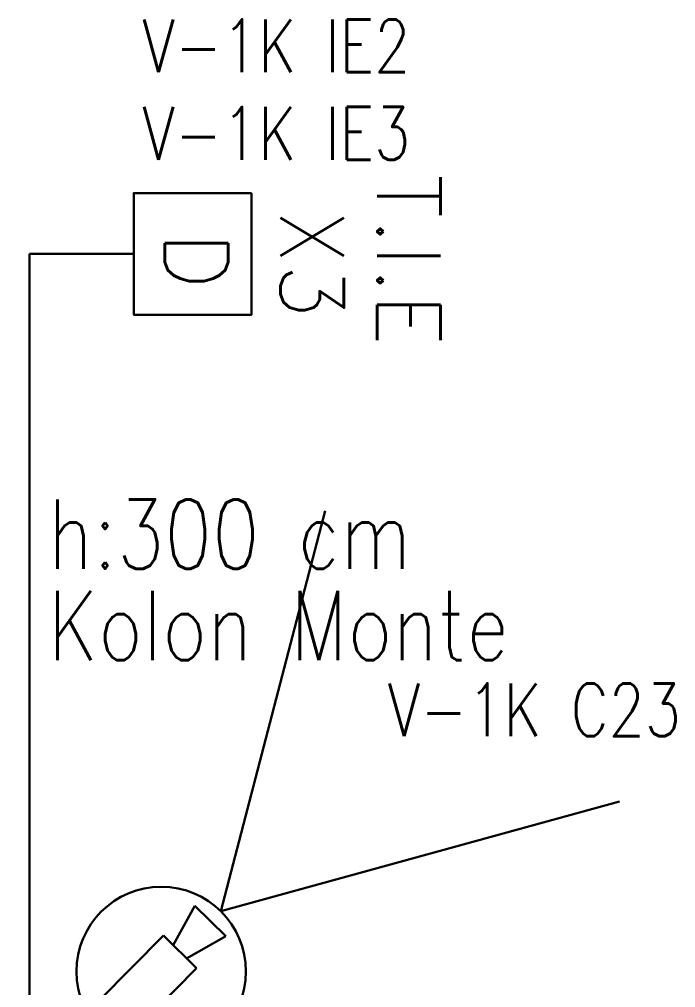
# Model space of a CAD drawing. Extents: x -1073 to 35213, y -1180 to 6950.
# Drawn here: x 435.1 to 633.9, y 477.6 to 770.8 of the extents above; entities that cross this region are included whole.
import ezdxf

# ---------------------------------------------------------------- set-up
doc = ezdxf.new("R2010")
doc.units = 0
doc.header["$LTSCALE"] = 25
for name, color, linetype, lineweight in [('DATA TAVAN', 160, 'Continuous', 30), ('E-DAHİLİ DOME KAMERA', 7, 'Continuous', 30), ('E-DAHİLİ KAMERA', 7, 'Continuous', 30), ('E-DATA LCD EKRAN', 7, 'Continuous', 30), ('E-DATA PRİZİ (RJ45)', 7, 'Continuous', 30), ('E-DATA-TEKNISYEN IS EMRI', 7, 'Continuous', 30), ('E-YAZI', 7, 'Continuous', 30)]:
    doc.layers.add(name, color=color, linetype=linetype, lineweight=lineweight)
doc.styles.add('E-YAZI', font='txttw.shx')

# ---------------------------------------------------------------- blocks, each defined once
blk = doc.blocks.new('E-DATA-TEKNISYEN IS EMRI')
at = {"layer": 'E-DATA PRİZİ (RJ45)', "color": 6}
blk.add_line((0, 0), (0, 41.99), dxfattribs=at)
blk.add_lwpolyline([(-24.58, 89.56), (24.58, 89.56), (24.58, 41.99), (-24.58, 41.99)], close=True, dxfattribs=at)
at = {"layer": 'E-DATA PRİZİ (RJ45)', "color": 6, "style": 'E-YAZI'}
for s, p in [('T.I.E', (-32.08, 140.36)), ('X3', (-17.82, 101.31)), ('D', (-8.79, 54.59))]:
    blk.add_text(s, height=25.6, rotation=0, dxfattribs=at).set_placement(p)
blk = doc.blocks.new('E-DATA LCD EKRAN')
at = {"layer": 'E-DATA PRİZİ (RJ45)', "color": 1}
blk.add_line((0, 0), (0, 41.99), dxfattribs=at)
blk.add_lwpolyline([(-24.58, 89.56), (24.58, 89.56), (24.58, 41.99), (-24.58, 41.99)], close=True, dxfattribs=at)
blk.add_circle((1.61, 70.65), 79.36, dxfattribs=at)
at = {"layer": 'E-DATA PRİZİ (RJ45)', "color": 1, "style": 'E-YAZI'}
blk.add_text('D', height=25.6, dxfattribs=at).set_placement((-8.79, 54.59))
at = {"layer": 'E-YAZI', "color": 1, "style": 'E-YAZI', "width": 0.7}
blk.add_text('LCD', height=30, dxfattribs=at).set_placement((-26.97, 101.57))
blk = doc.blocks.new('100_DAHİLİ DOME KAMERA')
at = {"layer": 'E-DAHİLİ DOME KAMERA', "color": 4}
for p, q in [((-1.936, 0.715), (-1.936, -0.689)), ((0.82, 0.715), (-1.936, 0.715)), ((0.82, -0.689), (0.82, 0.715)), ((0.82, 0.294), (2.131, 0.668)), ((2.131, 0.668), (2.131, -0.643)), ((0.82, -0.268), (2.131, -0.643)), ((-1.936, -0.689), (0.82, -0.689))]:
    blk.add_line(p, q, dxfattribs=at)
at = {"layer": 'E-DAHİLİ DOME KAMERA', "color": 4, "linetype": 'Continuous'}
blk.add_circle((0, 0), 2.566, dxfattribs=at)
at = {"layer": 'E-DAHİLİ KAMERA', "color": 4}
for q in [(13.416, 6.264), (13.416, -6.264)]:
    blk.add_line((2.566, 0), q, dxfattribs=at)

msp = doc.modelspace()

# ---------------------------------------------------------------- linework, layer by layer
at = {"layer": 'DATA TAVAN'}
for p, q in [((438.18, 696.25), (438.18, 699.79)), ((438.18, 699.79), (438.24, 699.79)), ((438.18, 449.45), (438.18, 696.25))]:
    msp.add_line(p, q, dxfattribs=at)

# ---------------------------------------------------------------- block references
at = {"layer": 'E-DAHİLİ DOME KAMERA', "xscale": 10, "yscale": 10, "zscale": 10, "rotation": 45.36234892846529}
msp.add_blockref('100_DAHİLİ DOME KAMERA', (478.06, 482.51), dxfattribs=at)
at = {"layer": 'E-DATA LCD EKRAN', "color": 1, "xscale": 0.6000000000000001, "yscale": 0.6000000000000001, "zscale": 0.6000000000000001, "rotation": 320.2679990675728}
msp.add_blockref('E-DATA LCD EKRAN', (515.14, 391.37), dxfattribs=at)
at = {"layer": 'E-DATA-TEKNISYEN IS EMRI', "color": 1, "xscale": 0.75, "yscale": 0.75, "zscale": 0.75, "rotation": 270}
msp.add_blockref('E-DATA-TEKNISYEN IS EMRI', (438.24, 699.79), dxfattribs=at)

# ---------------------------------------------------------------- texts
at = {"layer": 'E-YAZI', "color": 6, "style": 'E-YAZI', "width": 0.8}
for s, p in [('V-1K IE2', (472.34, 754.82)), ('V-1K IE3', (472.34, 728.33)), ('V-1K C23', (546.68, 553.75))]:
    msp.add_text(s, height=16, dxfattribs=at).set_placement(p)
at = {"layer": 'E-YAZI', "color": 30, "style": 'E-YAZI', "width": 0.8}
for s, p in [('h:300 cm', (443.75, 604.44)), ('Kolon Monte', (443.75, 576.72))]:
    msp.add_text(s, height=21, dxfattribs=at).set_placement(p)

doc.saveas('drawing.dxf')
